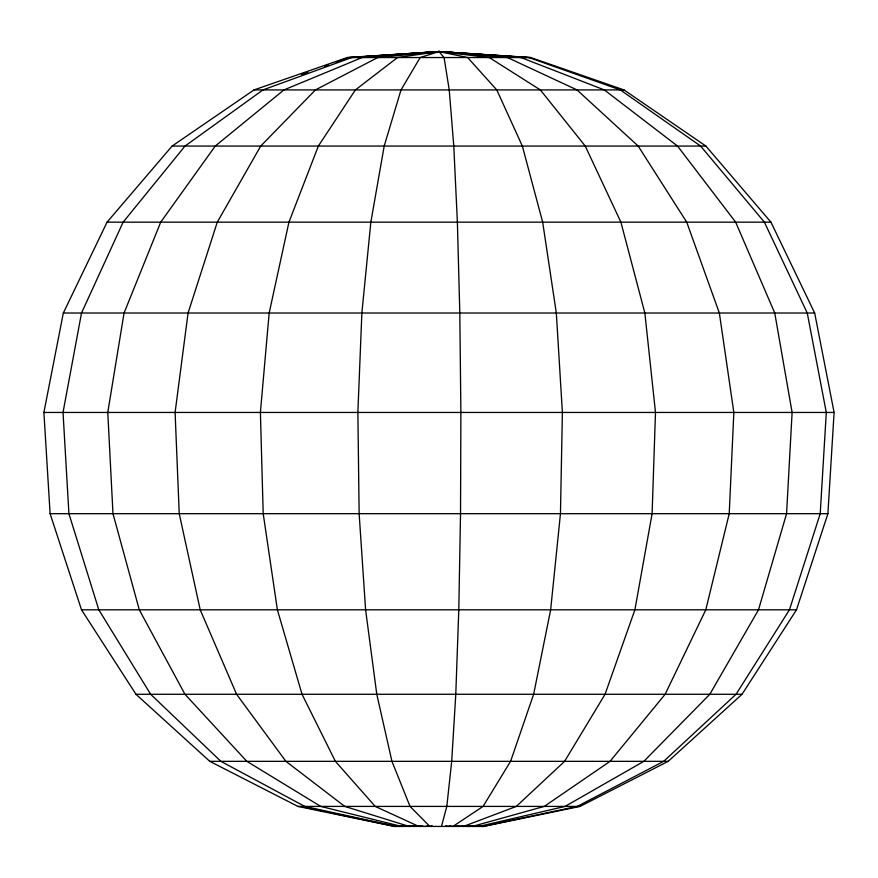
<?xml version="1.0" encoding="UTF-8"?>
<svg xmlns="http://www.w3.org/2000/svg" width="878" height="878" viewBox="0 0 878 878"><rect width="100%" height="100%" fill="white"/><g stroke="black" fill="none" stroke-linecap="round" stroke-linejoin="round"><path stroke-width="1.32" d="M827.899 513.685L834.1 412.451L814.674 313.018L770.95 222.167L705.901 146.066L623.973 89.918L530.729 57.542L439 51.572L347.271 57.542L254.027 89.918L172.099 146.066L107.05 222.167L63.326 313.018L43.9 412.451L50.101 513.685L81.5 609.804L135.969 694.279L209.787 761.336L297.916 806.41L394.365 826.428L483.635 826.428L580.084 806.41L668.213 761.336L742.031 694.279L796.5 609.804L827.899 513.685L50.101 513.685M441.469 826.428L446.814 806.41L451.698 761.336L455.781 694.279L458.799 609.804L460.533 513.685L460.884 412.451L459.809 313.018L457.383 222.167L453.783 146.066L449.24 89.918L444.081 57.542L439 51.572L349.082 57.542M301.45 74.41L307.882 72.128M324.619 66.201L328.482 64.829M336.208 62.097L347.787 57.992M473.176 825.803L482.746 826.428L577.296 806.41L663.691 761.336L736.049 694.279L789.443 609.804L820.217 513.685L826.297 412.451L807.255 313.018L764.398 222.167L700.633 146.066L620.318 89.918L528.918 57.542L439 51.572L420.167 57.542L401.016 89.918L384.191 146.066L370.845 222.167L361.868 313.018L357.873 412.451L359.146 513.685L365.599 609.804L376.783 694.279L391.939 761.336L410.037 806.41L429.836 826.428L432.13 825.704M471.387 825.638L468.808 826.428L462.037 825.77M479.07 825.781L476.414 826.428L467.063 825.704M484.129 825.858L481.473 826.428L472.177 825.803M436.399 52.109L439 51.572L486.741 54.831M425.062 826.428L428.859 825.638M469.576 825.759L478.883 826.428L565.081 806.41L643.848 761.336L709.819 694.279L758.504 609.804L786.567 513.685L792.11 412.451L774.747 313.018L735.665 222.167L677.542 146.066L604.316 89.918L520.983 57.542L439 51.572L397.536 57.542L355.381 89.918L318.352 146.066L288.939 222.167L269.173 313.018L260.393 412.451L263.202 513.685L277.393 609.804L302.021 694.279L335.385 761.336L375.224 806.41L418.828 826.428L422.856 825.858M425.413 53.185L429.496 52.691M433.567 52.208L439 51.572L459.238 53.141M414.548 826.428L419.98 825.792M464.308 825.737L472.309 826.428L544.283 806.41L610.056 761.336L665.14 694.279L705.791 609.804L729.223 513.685L733.843 412.451L719.356 313.018L686.728 222.167L638.185 146.066L577.033 89.918L507.462 57.542L439 51.572L377.727 57.542L315.443 89.918L260.722 146.066L217.272 222.167L188.068 313.018L175.095 412.451L179.233 513.685L200.206 609.804L236.588 694.279L285.899 761.336L344.769 806.41L409.192 826.428L415.963 825.77M410.816 54.03L416.183 53.558M421.55 53.086L428.266 52.504M430.944 52.274L439 51.572L445.804 52.23M413.692 825.737L405.691 826.428L403.079 825.704M458.02 825.792L463.452 826.428L516.308 806.41L564.598 761.336L605.052 694.279L634.893 609.804L652.102 513.685L655.493 412.451L644.858 313.018L620.9 222.167L585.253 146.066L540.354 89.918L489.265 57.542L439 51.572L362.098 57.542L283.934 89.918L215.242 146.066L160.707 222.167L124.061 313.018L107.774 412.451L112.977 513.685L139.295 609.804L184.962 694.279L246.839 761.336L320.722 806.41L401.586 826.428L410.937 825.704M357.017 57.542L361.11 57.235M369.309 56.642L374.774 56.247M381.612 55.742L388.438 55.248M393.904 54.853L402.102 54.249M406.207 53.953L439 51.572L444.356 52.34M408.424 825.759L399.117 826.428L396.461 825.814M449.141 825.638L452.938 826.428L483.065 806.41L510.59 761.336L533.637 694.279L550.649 609.804L560.46 513.685L562.392 412.451L556.323 313.018L542.67 222.167L522.355 146.066L496.772 89.918L467.645 57.542L439 51.572L351.705 57.542L262.983 89.918L185.017 146.066L123.118 222.167L81.511 313.018L63.029 412.451L68.923 513.685L98.808 609.804L150.643 694.279L220.883 761.336L304.754 806.41L396.527 826.428L405.823 825.803M404.824 825.803L395.254 826.428L329.996 812.611M394.365 826.428L405.186 825.726M347.271 57.542L530.729 57.542M254.027 89.918L623.973 89.918M172.099 146.066L705.901 146.066M107.05 222.167L770.95 222.167M63.326 313.018L814.674 313.018M43.9 412.451L834.1 412.451M81.5 609.804L796.5 609.804M135.969 694.279L742.031 694.279M209.787 761.336L668.213 761.336M297.916 806.41L580.084 806.41M472.814 825.726L483.635 826.428M489.463 55.018L500.383 55.764M503.105 55.951L512.653 56.609M516.747 56.883L526.295 57.542M461.938 53.349L470.026 53.975M476.776 54.502L482.176 54.919M488.925 55.446L492.964 55.753M448.526 52.493L455.342 53.163M455.144 825.858L459.172 826.428M304.699 807.255L315.356 809.516M318.012 810.076L323.345 811.206M439 51.572L441.513 52.362M445.87 825.704L448.164 826.428"/></g></svg>
